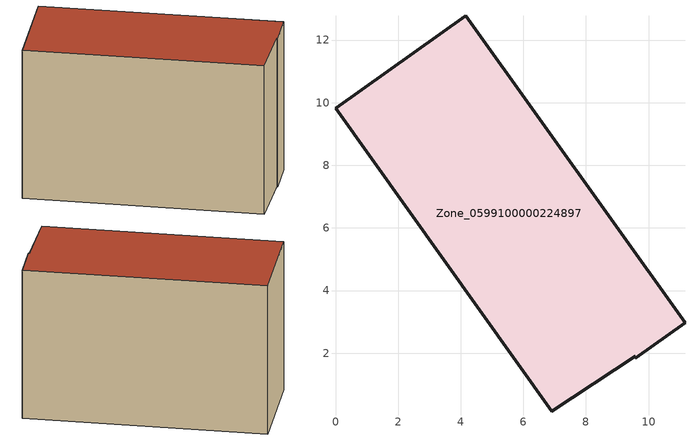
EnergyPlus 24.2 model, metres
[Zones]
Zone_0599100000224897
 floor ground (C_G): 9.57,1.9 6.91,0.14 0,9.82 4.16,12.78 11.16,2.96 9.58,1.83 z0
 wall outside (C_F): 11.16,2.96 4.16,12.78 0,9.82 6.91,0.14 9.57,1.9 9.58,1.83 11.16,2.96 z0:7.96
 roof outside (C_R): 9.57,1.9 9.58,1.83 11.16,2.96 4.16,12.78 0,9.82 6.91,0.14 z7.96
[BUILDING]
Pand.0599100000224897: North Axis=0; Terrain=City; Loads Convergence Tolerance Value=0.04; Temperature Convergence Tolerance Value=0.4; Solar Distribution=FullExterior; Maximum Number of Warmup Days=25; Minimum Number of Warmup Days=1
[Site:Location]
Rotterdam.The.Hague.AP_ZH_NLD Design_Conditions: Latitude=51.96; Longitude=4.45; Time Zone=1; Elevation=-4.5
[SITE:GROUNDTEMPERATURE:BUILDINGSURFACE]
18, 18, 18, 18, 18, 18, 18, 18, 18, 18, 18, 18
[MATERIAL] Thermal Absorptance=0.9; Solar Absorptance=0.7; Visible Absorptance=0.7
Name | Roughness | Thickness | Conductivity | Density | Specific Heat
G.TI.1975-1991 | MediumSmooth | 0.15 | 0.288461 | 540 | 1210
F.TI.1975-1991 | Rough | 0.3 | 0.230769 | 1920 | 840
R.TI.1975-1991 | MediumRough | 0.2 | 0.153846 | 1500 | 1000
[CONSTRUCTION]
C_G: G.TI.1975-1991
C_F: F.TI.1975-1991
C_R: R.TI.1975-1991
[ZONE]
Zone_0599100000224897: Type=1; Multiplier=1; Ceiling Height=Autocalculate; Volume=Autocalculate; Floor Area=autocalculate; Part of Total Floor Area=Yes
[ZONEINFILTRATION:DESIGNFLOWRATE]
Infil_Zone_0599100000224897: Zone or ZoneList or Space or SpaceList=Zone_0599100000224897; Schedule=AlwaysOn; Design Flow Rate Calculation Method=Flow/Area; Flow Rate per Floor Area=0.003; Constant Term Coefficient=1; Temperature Term Coefficient=0; Velocity Term Coefficient=0; Velocity Squared Term Coefficient=0
[HVACTEMPLATE:ZONE:IDEALLOADSAIRSYSTEM]
Zone_0599100000224897: Maximum Heating Supply Air Temperature=50; Minimum Cooling Supply Air Temperature=13; Maximum Heating Supply Air Humidity Ratio=0.0156; Minimum Cooling Supply Air Humidity Ratio=0.0077; Heating Limit=NoLimit; Cooling Limit=NoLimit; Dehumidification Control Type=ConstantSensibleHeatRatio; Cooling Sensible Heat Ratio=0.7; Dehumidification Setpoint=60; Humidification Control Type=None; Humidification Setpoint=30; Outdoor Air Method=None; Outdoor Air Flow Rate per Person=0.00944; Outdoor Air Flow Rate per Zone Floor Area=0; Outdoor Air Flow Rate per Zone=0; Demand Controlled Ventilation Type=None; Outdoor Air Economizer Type=NoEconomizer; Heat Recovery Type=None; Sensible Heat Recovery Effectiveness=0.7; Latent Heat Recovery Effectiveness=0.65
[ZONECONTROL:THERMOSTAT]
ThermostatControl_Zone_0599100000224897: Zone or ZoneList=Zone_0599100000224897; Control Type Schedule=DualSetpointControlType; Control 1=Thermostat_Zone_0599100000224897; Temperature Difference Between Cutout And Setpoint=0
[THERMOSTATSETPOINT:DUALSETPOINT]
Thermostat_Zone_0599100000224897: Heating Setpoint Temperature Schedule=HeatingSetpoint_Zone_0599100000224897; Cooling Setpoint Temperature Schedule=CoolingSetpoint_Zone_0599100000224897
[SCHEDULE:COMPACT]
HeatingSetpoint_Zone_0599100000224897: Through: 12/31, For: AllDays, Until: 24:00, 21
CoolingSetpoint_Zone_0599100000224897: Through: 12/31, For: AllDays, Until: 24:00, 24
DualSetpointControlType: Through: 12/31, For: AllDays, Until: 24:00, 4
AlwaysOn: Through: 12/31, For: AllDays, Until: 24:00, 1
